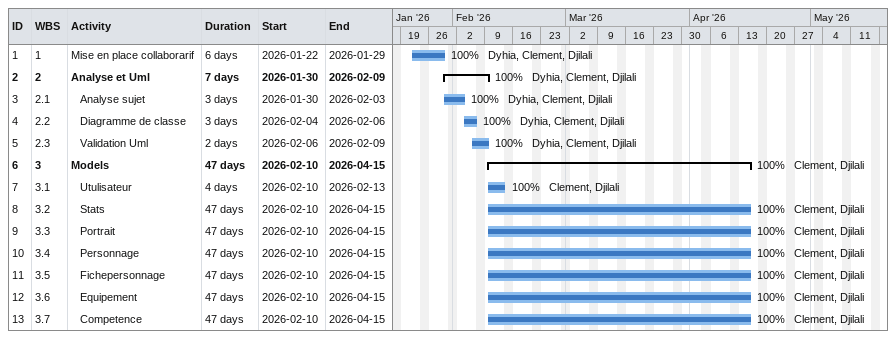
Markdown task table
| ID | WBS | Task | Duration | Start | Finish | Resources | % complete |
|---|---|---|---|---|---|---|---|
| 1 | 1 | Mise en place collaborarif | 6d | 2026-01-22 | 2026-01-29 | Dyhia, Clement, Djilali | 100 |
| 2 | 2 | **Analyse et Uml** | 7d | 2026-01-30 | 2026-02-09 | Dyhia, Clement, Djilali | 100 |
| 3 | 2.1 | Analyse sujet | 3d | 2026-01-30 | 2026-02-03 | Dyhia, Clement, Djilali | 100 |
| 4 | 2.2 | Diagramme de classe | 3d | 2026-02-04 | 2026-02-06 | Dyhia, Clement, Djilali | 100 |
| 5 | 2.3 | Validation Uml | 2d | 2026-02-06 | 2026-02-09 | Dyhia, Clement, Djilali | 100 |
| 6 | 3 | **Models** | 47d | 2026-02-10 | 2026-04-15 | Clement, Djilali | 100 |
| 7 | 3.1 | Utulisateur | 4d | 2026-02-10 | 2026-02-13 | Clement, Djilali | 100 |
| 8 | 3.2 | Stats | 47d | 2026-02-10 | 2026-04-15 | Clement, Djilali | 100 |
| 9 | 3.3 | Portrait | 47d | 2026-02-10 | 2026-04-15 | Clement, Djilali | 100 |
| 10 | 3.4 | Personnage | 47d | 2026-02-10 | 2026-04-15 | Clement, Djilali | 100 |
| 11 | 3.5 | Fichepersonnage | 47d | 2026-02-10 | 2026-04-15 | Clement, Djilali | 100 |
| 12 | 3.6 | Equipement | 47d | 2026-02-10 | 2026-04-15 | Clement, Djilali | 100 |
| 13 | 3.7 | Competence | 47d | 2026-02-10 | 2026-04-15 | Clement, Djilali | 100 |
